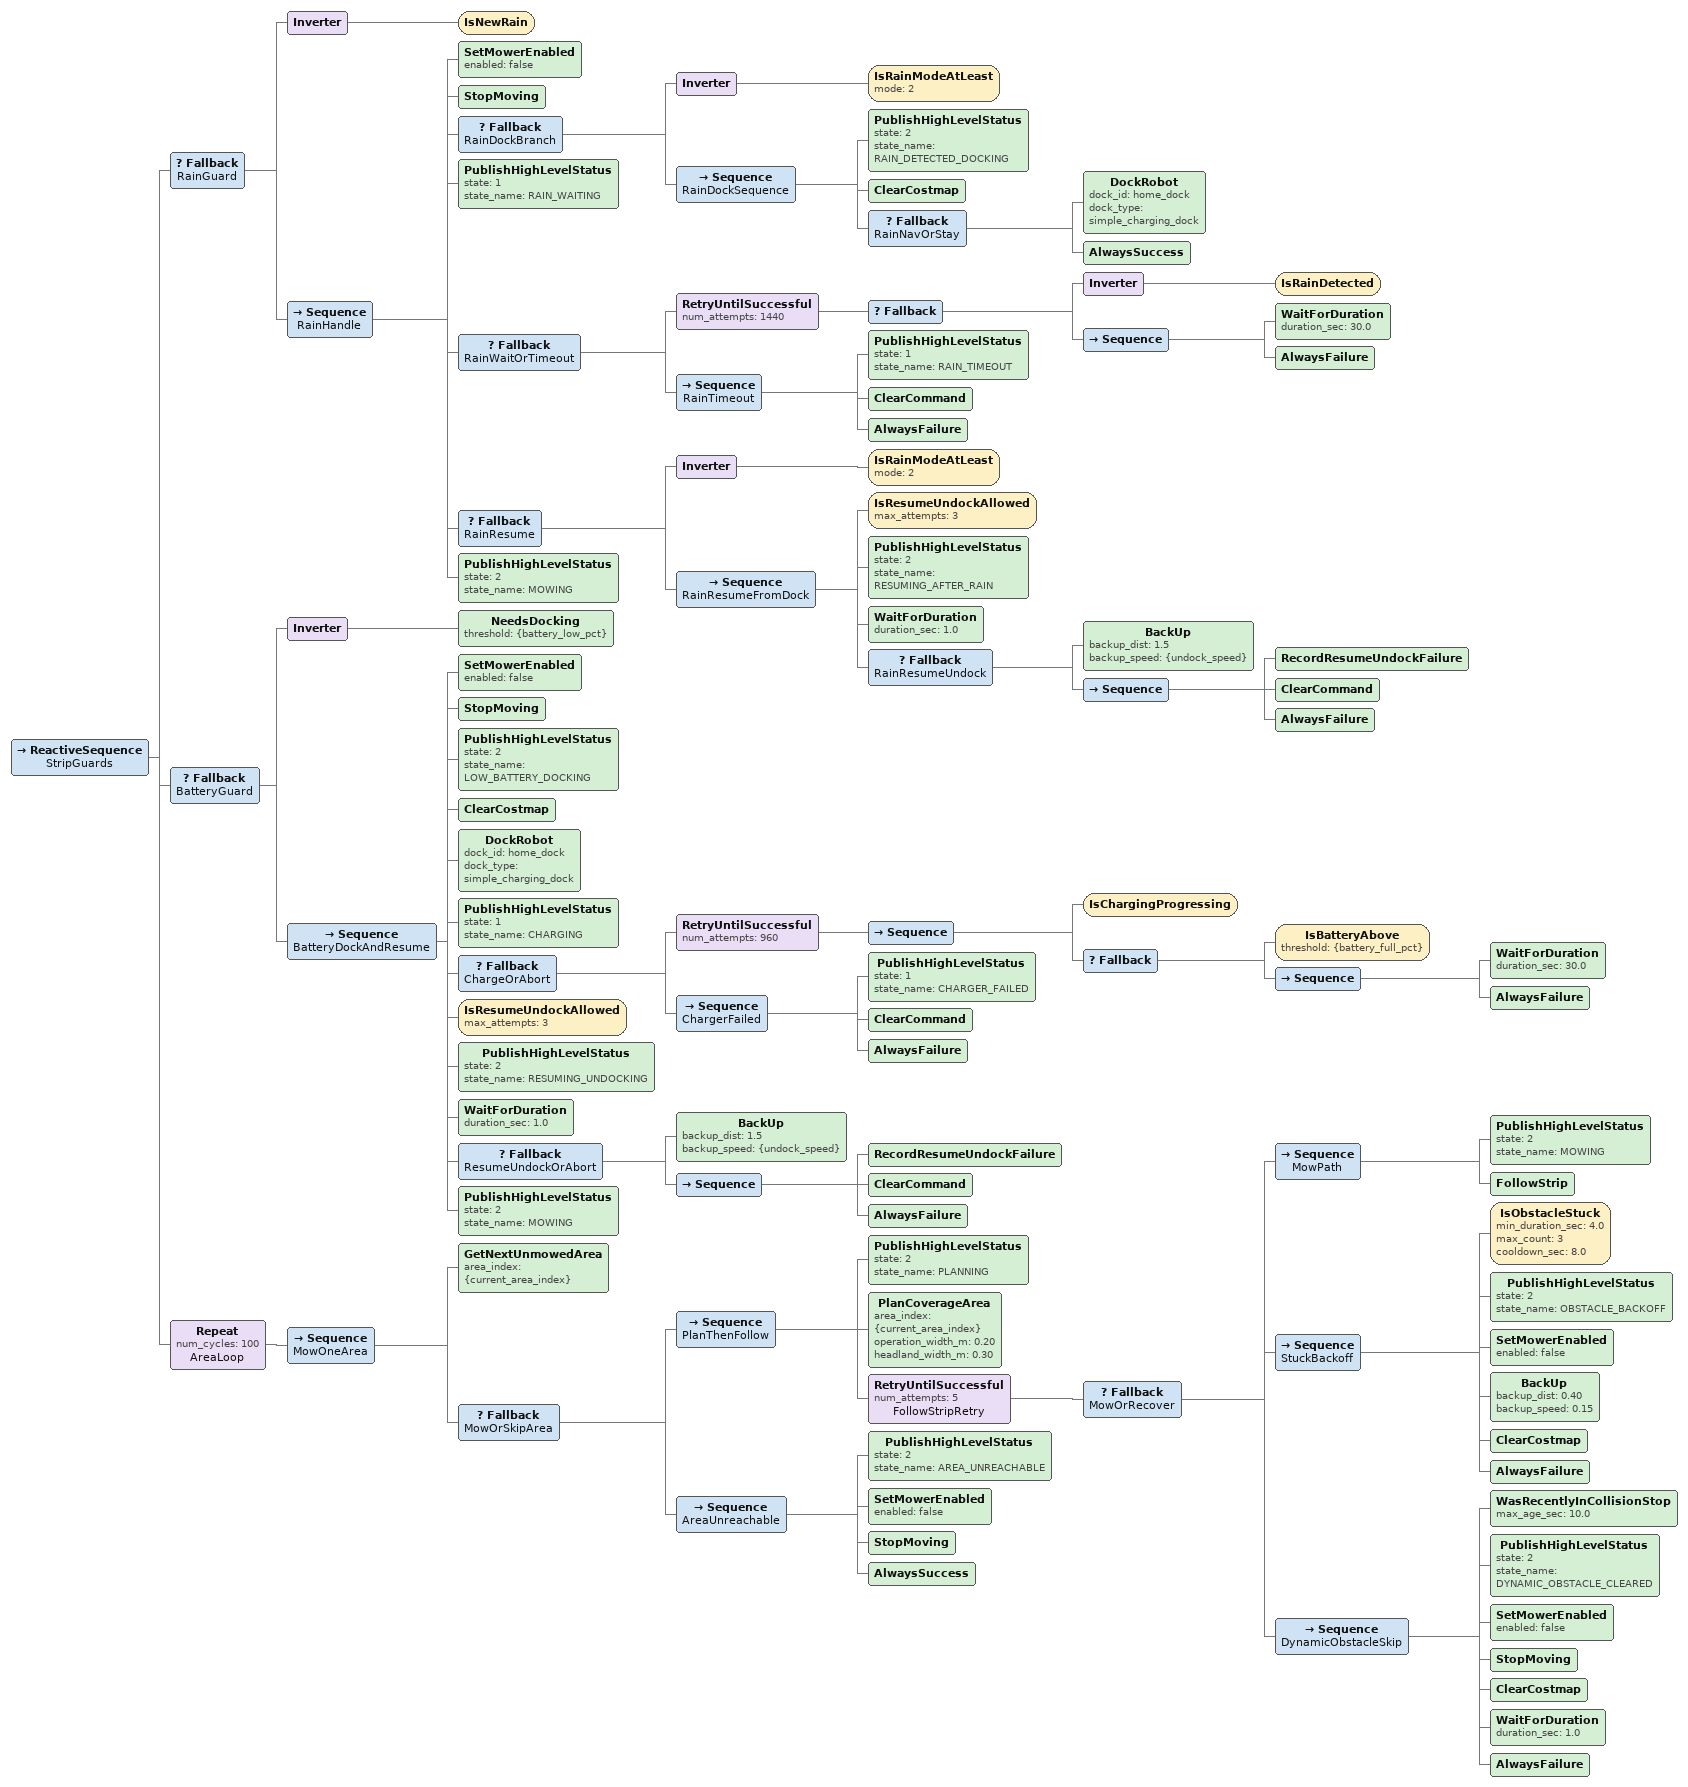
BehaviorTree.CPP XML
<ReactiveSequence name="StripGuards">

  <Fallback name="RainGuard">
    <Inverter><IsNewRain/></Inverter>
    <Sequence name="RainHandle">
      <SetMowerEnabled enabled="false"/>
      <StopMoving/>
      <Fallback name="RainDockBranch">
        <Inverter><IsRainModeAtLeast mode="2"/></Inverter>
        <Sequence name="RainDockSequence">
          <PublishHighLevelStatus state="2" state_name="RAIN_DETECTED_DOCKING"/>
          <ClearCostmap/>
          <Fallback name="RainNavOrStay">
            <DockRobot dock_id="home_dock" dock_type="simple_charging_dock"/>
            <AlwaysSuccess/>
          </Fallback>
        </Sequence>
      </Fallback>
      <PublishHighLevelStatus state="1" state_name="RAIN_WAITING"/>
      <Fallback name="RainWaitOrTimeout">
        <RetryUntilSuccessful num_attempts="1440">
          <Fallback>
            <Inverter><IsRainDetected/></Inverter>
            <Sequence>
              <WaitForDuration duration_sec="30.0"/>
              <AlwaysFailure/>
            </Sequence>
          </Fallback>
        </RetryUntilSuccessful>
        <Sequence name="RainTimeout">
          <PublishHighLevelStatus state="1" state_name="RAIN_TIMEOUT"/>
          <ClearCommand/>
          <AlwaysFailure/>
        </Sequence>
      </Fallback>
      <!-- Resume: only undock if we actually docked above
           (rain_mode >= 2). Otherwise we stayed in place and
           can resume directly. -->
      <Fallback name="RainResume">
        <Inverter><IsRainModeAtLeast mode="2"/></Inverter>
        <Sequence name="RainResumeFromDock">
          <IsResumeUndockAllowed max_attempts="3"/>
          <PublishHighLevelStatus state="2" state_name="RESUMING_AFTER_RAIN"/>
          <WaitForDuration duration_sec="1.0"/>
          <Fallback name="RainResumeUndock">
            <BackUp backup_dist="1.5" backup_speed="{undock_speed}"/>
            <Sequence>
              <RecordResumeUndockFailure/>
              <ClearCommand/>
              <AlwaysFailure/>
            </Sequence>
          </Fallback>
        </Sequence>
      </Fallback>
      <PublishHighLevelStatus state="2" state_name="MOWING"/>
    </Sequence>
  </Fallback>

  <!-- Reactive battery check -->
  <Fallback name="BatteryGuard">
    <Inverter><NeedsDocking threshold="{battery_low_pct}"/></Inverter>
    <Sequence name="BatteryDockAndResume">
      <SetMowerEnabled enabled="false"/>
      <StopMoving/>
      <PublishHighLevelStatus state="2" state_name="LOW_BATTERY_DOCKING"/>
      <ClearCostmap/>
      <DockRobot dock_id="home_dock" dock_type="simple_charging_dock"/>
      <PublishHighLevelStatus state="1" state_name="CHARGING"/>
      <Fallback name="ChargeOrAbort">
        <RetryUntilSuccessful num_attempts="960">
          <Sequence>
            <IsChargingProgressing/>
            <Fallback>
              <IsBatteryAbove threshold="{battery_full_pct}"/>
              <Sequence>
                <WaitForDuration duration_sec="30.0"/>
                <AlwaysFailure/>
              </Sequence>
            </Fallback>
          </Sequence>
        </RetryUntilSuccessful>
        <Sequence name="ChargerFailed">
          <PublishHighLevelStatus state="1" state_name="CHARGER_FAILED"/>
          <ClearCommand/>
          <AlwaysFailure/>
        </Sequence>
      </Fallback>
      <IsResumeUndockAllowed max_attempts="3"/>
      <PublishHighLevelStatus state="2" state_name="RESUMING_UNDOCKING"/>
      <WaitForDuration duration_sec="1.0"/>
      <Fallback name="ResumeUndockOrAbort">
  <BackUp backup_dist="1.5" backup_speed="{undock_speed}"/>
        <Sequence>
          <RecordResumeUndockFailure/>
          <ClearCommand/>
          <AlwaysFailure/>
        </Sequence>
      </Fallback>
      <PublishHighLevelStatus state="2" state_name="MOWING"/>
    </Sequence>
  </Fallback>

  <Repeat num_cycles="100" name="AreaLoop">
    <Sequence name="MowOneArea">
      <GetNextUnmowedArea area_index="{current_area_index}"/>
      <Fallback name="MowOrSkipArea">
        <Sequence name="PlanThenFollow">
          <PublishHighLevelStatus state="2" state_name="PLANNING"/>
          <PlanCoverageArea area_index="{current_area_index}" operation_width_m="0.20" headland_width_m="0.30"/>
          <RetryUntilSuccessful num_attempts="5" name="FollowStripRetry">
            <Fallback name="MowOrRecover">
            <Sequence name="MowPath">
              <PublishHighLevelStatus state="2" state_name="MOWING"/>
              <FollowStrip/>
            </Sequence>
            <Sequence name="StuckBackoff">
              <IsObstacleStuck min_duration_sec="4.0" max_count="3" cooldown_sec="8.0"/>
              <PublishHighLevelStatus state="2" state_name="OBSTACLE_BACKOFF"/>
              <SetMowerEnabled enabled="false"/>
              <BackUp backup_dist="0.40" backup_speed="0.15"/>
              <ClearCostmap/>
              <AlwaysFailure/>
            </Sequence>
            <!-- Dynamic-obstacle clear gate: ClearCostmap +
                 brief wait, then re-tick FollowStrip on the
                 same path. -->
            <Sequence name="DynamicObstacleSkip">
              <WasRecentlyInCollisionStop max_age_sec="10.0"/>
              <PublishHighLevelStatus state="2" state_name="DYNAMIC_OBSTACLE_CLEARED"/>
              <SetMowerEnabled enabled="false"/>
              <StopMoving/>
              <ClearCostmap/>
              <WaitForDuration duration_sec="1.0"/>
              <AlwaysFailure/>
            </Sequence>
            </Fallback>
          </RetryUntilSuccessful>
        </Sequence>
        <Sequence name="AreaUnreachable">
          <PublishHighLevelStatus state="2" state_name="AREA_UNREACHABLE"/>
          <SetMowerEnabled enabled="false"/>
          <StopMoving/>
          <AlwaysSuccess/>
        </Sequence>
      </Fallback>
    </Sequence>
  </Repeat>

</ReactiveSequence>
